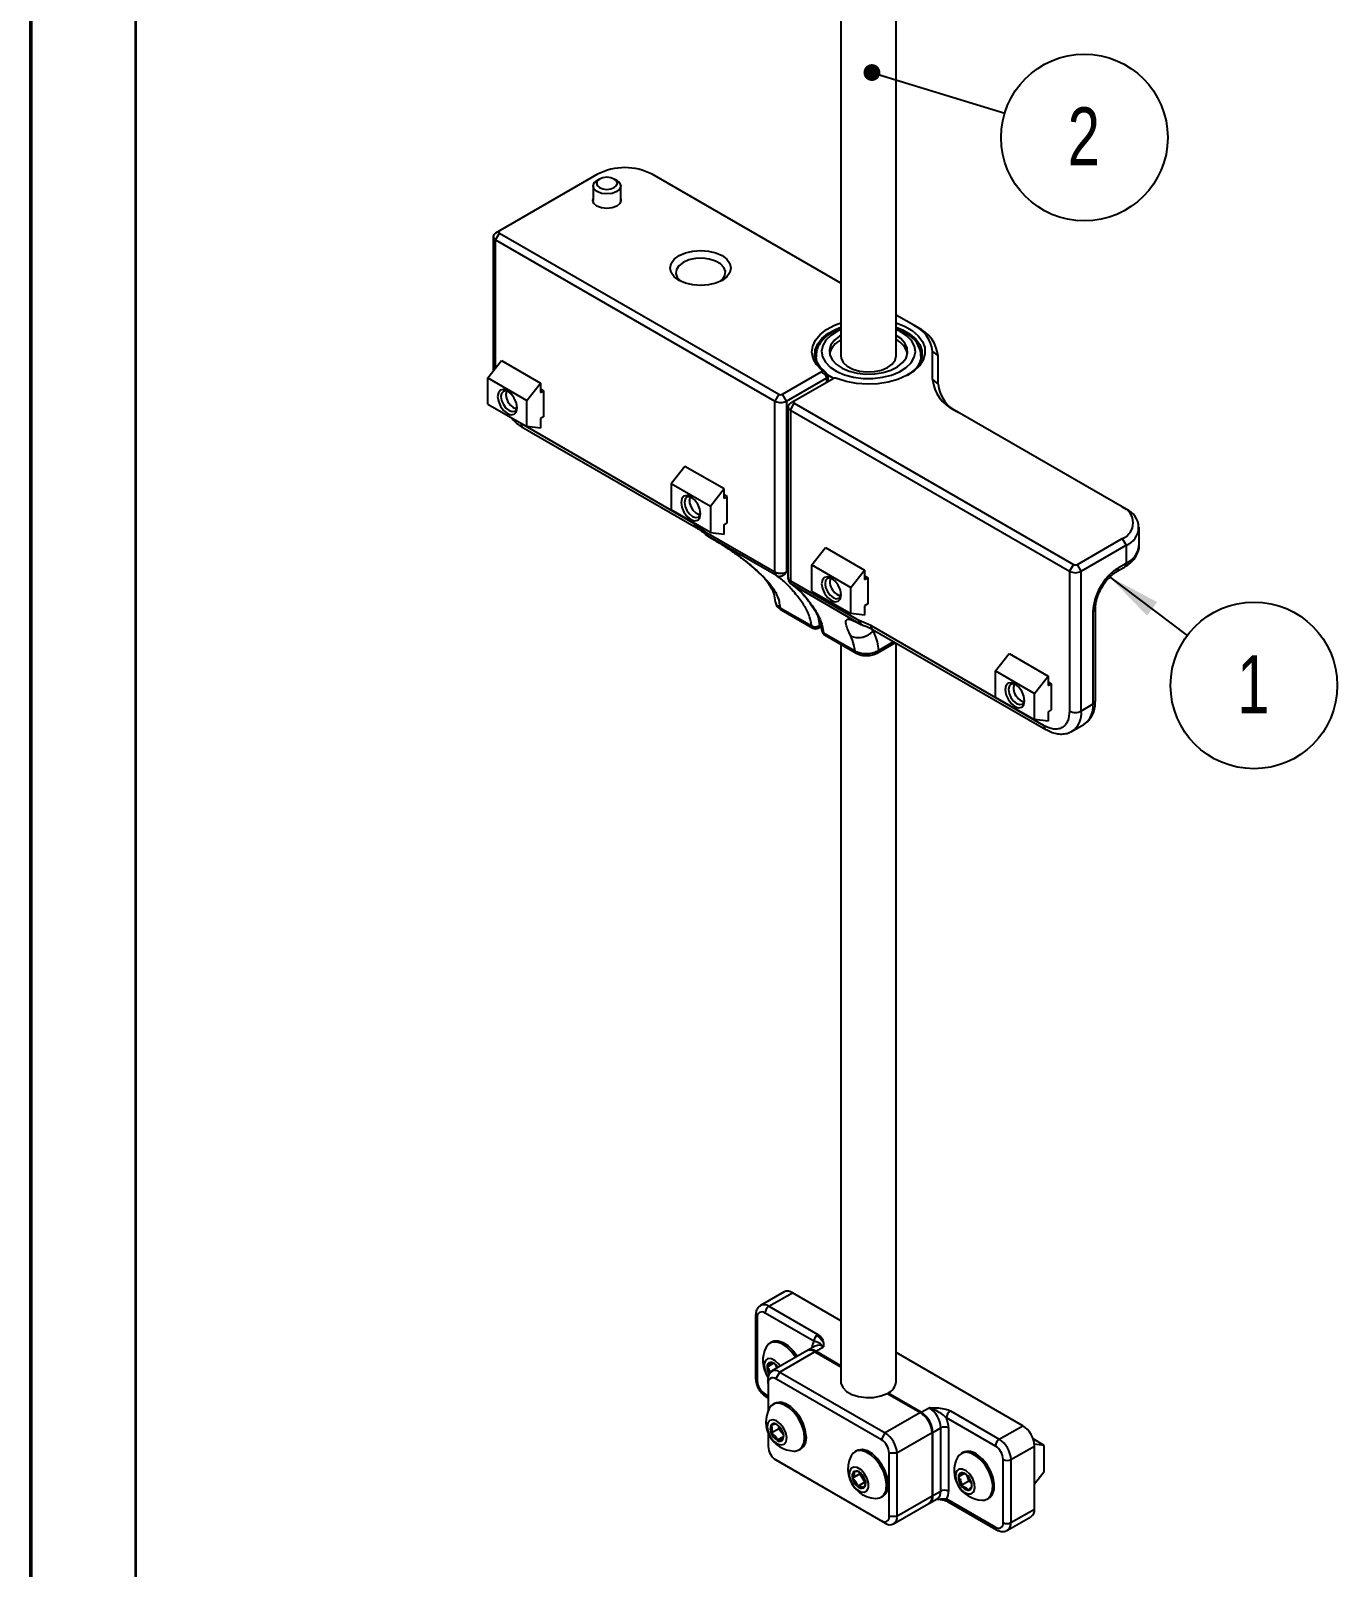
# Model space of a CAD drawing. Header units: millimetres. Extents: x 0 to 279, y 0 to 216.
# Drawn here: x 0 to 78.9, y 74.2 to 166.9 of the extents above; entities that cross this region are included whole.
import ezdxf

# ---------------------------------------------------------------- set-up
doc = ezdxf.new("R2010")
doc.units = ezdxf.units.MM
doc.layers.add('PAGE_BORDER', color=7, linetype='Continuous')
doc.layers.add('TITLE_BLOCK_BORDER', color=7, linetype='Continuous')
doc.styles.add('SLDTEXTSTYLE0', font='TXT', dxfattribs={"width": 0.75})
doc.dimstyles.new('SLDDIMSTYLE0', dxfattribs={"dimtxt": 0.18, "dimasz": 1.016, "dimexe": 0, "dimexo": 0.0625, "dimgap": 0, "dimtad": 0, "dimtih": 1, "dimtoh": 1, "dimdec": 0, "dimrnd": 1e-09, "dimzin": 0, "dimdsep": 46, "dimtxsty": 'Standard', "dimblk1": 'DOT', "dimblk2": 'DOT', "dimsah": 1, "dimcen": 0.09, "dimadec": 0, "dimazin": 0, "dimtfac": 1.016, "dimtdec": 0, "dimtofl": 0, "dimtmove": 0, "dimatfit": 3, "dimldrblk": 'DOT', "dimfxl": 1, "dimfrac": 2, "dimtolj": 1, "dimtzin": 0, "dimarcsym": 0})

# ---------------------------------------------------------------- blocks, each defined once
blk = doc.blocks.new('SW_NOTE_91')
at = {"layer": 'TITLE_BLOCK_BORDER', "color": 0}
blk.add_circle((4.81, -1.472), 5.031, dxfattribs=at)
at = {"layer": 'TITLE_BLOCK_BORDER', "color": 0, "insert": (4.775, 0.352), "char_height": 3.5, "attachment_point": 2, "style": 'SLDTEXTSTYLE0'}
blk.add_mtext('2', dxfattribs=at)
blk = doc.blocks.new('_DOT')
at = {"color": 0, "linetype": 'ByBlock', "lineweight": -2}
blk.add_line((-0.5, 0), (-1, 0), dxfattribs=at)
at = {"color": 0, "linetype": 'ByBlock', "const_width": 0.5}
blk.add_lwpolyline([(-0.25, 0, 1), (0.25, 0, 1)], format="xyb", close=True, dxfattribs=at)
blk = doc.blocks.new('SW_NOTE_92')
at = {"layer": 'TITLE_BLOCK_BORDER', "color": 0}
blk.add_circle((4.021, -3.022), 5.031, dxfattribs=at)
at = {"layer": 'TITLE_BLOCK_BORDER', "color": 0, "insert": (3.986, -1.199), "char_height": 3.5, "attachment_point": 2, "style": 'SLDTEXTSTYLE0'}
blk.add_mtext('1', dxfattribs=at)

msp = doc.modelspace()

# ---------------------------------------------------------------- linework, layer by layer
at = {"color": 7, "linetype": 'Continuous', "lineweight": 50}
msp.add_line((0, 0), (0, 215.9), dxfattribs=at)
at = {"color": 7, "linetype": 'Continuous', "lineweight": 25}
for p, q in [((48.91, 184.55), (48.91, 147.295)), ((52.243, 147.295), (52.243, 183.042)), ((34.219, 158.262), (28.303, 154.846)), ((34.337, 157.976), (34.195, 157.894)), ((35.374, 157.894), (35.232, 157.976)), ((48.91, 151.686), (37.519, 158.262)), ((33.951, 157.554), (33.951, 156.67)), ((35.618, 156.67), (35.618, 157.554)), ((27.921, 154.506), (27.921, 146.386)), ((28.303, 154.846), (28.067, 154.71)), ((28.067, 154.302), (28.303, 154.71)), ((28.067, 154.302), (44.92, 144.573)), ((28.303, 154.71), (45.155, 144.982)), ((53.311, 149.145), (52.243, 149.761)), ((53.311, 149.145), (53.546, 149.009)), ((54.443, 145.874), (54.443, 147.567)), ((54.443, 147.567), (54.777, 147.295)), ((27.596, 145.974), (28.421, 147.021)), ((28.421, 147.021), (30.778, 145.661)), ((47.41, 147.295), (47.41, 147.284)), ((47.41, 147.278), (47.411, 147.241)), ((53.743, 147.278), (53.74, 147.363)), ((53.743, 147.284), (53.743, 147.295)), ((54.777, 145.602), (54.777, 147.295)), ((27.596, 145.974), (29.953, 144.613)), ((27.596, 144.395), (27.596, 145.974)), ((29.953, 144.613), (30.778, 145.661)), ((30.778, 145.661), (30.778, 145.089)), ((45.391, 144.982), (47.728, 146.33)), ((45.627, 144.573), (48.055, 145.975)), ((48.435, 145.922), (46.098, 144.573)), ((47.749, 146.46), (47.975, 146.308)), ((47.975, 146.308), (47.987, 146.3)), ((48.061, 145.978), (48.055, 145.975)), ((48.134, 145.749), (48.134, 146.048)), ((54.443, 145.874), (54.777, 145.602)), ((28.68, 145.012), (28.68, 144.967)), ((30.778, 145.307), (30.966, 145.198)), ((30.778, 145.089), (30.966, 145.198)), ((30.966, 145.198), (30.966, 143.619)), ((45.155, 144.982), (44.92, 144.573)), ((45.627, 144.573), (45.391, 144.982)), ((27.596, 144.395), (29.953, 143.034)), ((29.128, 144.191), (29.167, 144.168)), ((29.953, 143.034), (29.953, 144.613)), ((44.92, 134.261), (44.92, 144.573)), ((45.627, 144.573), (45.627, 134.261)), ((45.716, 144.233), (45.716, 133.918)), ((46.098, 144.573), (45.863, 144.437)), ((45.863, 144.029), (46.098, 144.437)), ((45.863, 144.029), (62.715, 134.3)), ((45.863, 144.029), (45.863, 133.716)), ((46.098, 144.437), (62.951, 134.708)), ((65.897, 138.178), (55.771, 144.024)), ((40.064, 137.17), (29.599, 143.211)), ((29.703, 142.982), (40.168, 136.941)), ((30.778, 142.939), (29.953, 143.034)), ((30.966, 143.619), (30.778, 143.511)), ((30.778, 143.511), (30.778, 142.939)), ((39.499, 140.626), (38.674, 139.578)), ((41.856, 139.266), (39.499, 140.626)), ((41.031, 138.218), (38.674, 139.578)), ((38.674, 139.578), (38.674, 138)), ((41.856, 139.266), (41.031, 138.218)), ((41.856, 138.694), (41.856, 139.266)), ((39.758, 138.617), (39.758, 138.571)), ((41.031, 138.218), (41.031, 136.639)), ((42.044, 138.803), (41.856, 138.912)), ((42.044, 138.803), (41.856, 138.694)), ((42.044, 137.224), (42.044, 138.803)), ((41.031, 136.639), (38.674, 138)), ((40.206, 137.796), (40.245, 137.773)), ((65.897, 138.178), (66.133, 138.042)), ((40.764, 136.66), (40.064, 137.17)), ((40.764, 136.66), (44.92, 134.261)), ((45.017, 134.035), (40.861, 136.434)), ((41.031, 136.639), (41.856, 136.544)), ((41.856, 137.115), (42.044, 137.224)), ((41.856, 136.544), (41.856, 137.115)), ((66.914, 135.865), (66.914, 136.953)), ((47.159, 134.68), (47.984, 135.728)), ((47.984, 135.728), (50.341, 134.367)), ((63.187, 134.708), (65.897, 136.273)), ((63.422, 134.3), (66.133, 135.865)), ((65.897, 136.273), (66.133, 135.865)), ((66.133, 135.865), (66.133, 134.776)), ((47.159, 134.68), (49.516, 133.319)), ((47.159, 133.101), (47.159, 134.68)), ((62.951, 134.708), (62.715, 134.3)), ((63.422, 134.3), (63.187, 134.708)), ((65.558, 134.275), (66.029, 134.547)), ((66.133, 134.776), (65.662, 134.504)), ((45.863, 133.716), (50.019, 131.317)), ((48.243, 133.718), (48.243, 133.673)), ((49.516, 133.319), (50.341, 134.367)), ((50.341, 134.367), (50.341, 133.796)), ((50.341, 134.013), (50.529, 133.904)), ((50.341, 133.796), (50.529, 133.904)), ((50.529, 133.904), (50.529, 132.326)), ((62.715, 134.3), (62.715, 125.863)), ((63.422, 125.863), (63.422, 134.3)), ((50.116, 131.092), (45.96, 133.491)), ((47.159, 133.101), (49.516, 131.741)), ((48.691, 132.897), (48.73, 132.875)), ((49.516, 131.741), (49.516, 133.319)), ((45.238, 132.099), (47.147, 130.998)), ((45.304, 131.976), (47.217, 130.871)), ((50.341, 131.645), (49.516, 131.741)), ((50.529, 132.326), (50.341, 132.217)), ((50.341, 132.217), (50.341, 131.645)), ((64.129, 131.85), (64.129, 126.271)), ((64.276, 126.475), (64.276, 132.055)), ((47.547, 130.871), (47.696, 130.957)), ((50.718, 131.019), (50.019, 131.317)), ((61.183, 124.978), (50.718, 131.019)), ((50.822, 130.79), (61.287, 124.749)), ((47.856, 130.588), (49.764, 129.487)), ((47.921, 130.465), (49.834, 129.361)), ((48.91, 129.894), (48.91, 85.374)), ((51.108, 129.362), (52.202, 129.994)), ((52.243, 85.374), (52.243, 129.97)), ((58.237, 128.285), (59.062, 129.333)), ((59.062, 129.333), (61.419, 127.972)), ((58.237, 128.285), (60.594, 126.924)), ((58.237, 126.706), (58.237, 128.285)), ((59.321, 127.323), (59.321, 127.278)), ((60.594, 126.924), (61.419, 127.972)), ((61.419, 127.972), (61.419, 127.4)), ((61.419, 127.618), (61.607, 127.509)), ((61.419, 127.4), (61.607, 127.509)), ((61.607, 127.509), (61.607, 125.931)), ((58.237, 126.706), (60.594, 125.345)), ((59.769, 126.502), (59.808, 126.479)), ((60.594, 125.345), (60.594, 126.924)), ((64.129, 126.271), (63.422, 125.863)), ((61.419, 125.25), (60.594, 125.345)), ((61.607, 125.931), (61.419, 125.822)), ((61.419, 125.822), (61.419, 125.25)), ((62.87, 124.642), (63.577, 125.05)), ((45.48, 90.798), (44.066, 89.982)), ((44.566, 89.932), (45.98, 90.749)), ((48.91, 89.057), (45.98, 90.749)), ((43.761, 89.388), (43.761, 85.577)), ((43.859, 89.252), (43.859, 85.441)), ((47.285, 87.818), (44.331, 89.524)), ((44.566, 89.932), (47.521, 88.226)), ((44.717, 87.765), (44.62, 87.709)), ((46.848, 87.233), (44.726, 86.009)), ((47.366, 87.532), (46.895, 87.26)), ((47.395, 87.211), (47.866, 87.483)), ((48.91, 86.336), (47.395, 87.211)), ((44.845, 86.489), (44.453, 86.262)), ((44.939, 86.437), (45.034, 86.186)), ((47.347, 87.184), (45.226, 85.959)), ((47.347, 87.184), (48.91, 86.282)), ((59.887, 82.721), (52.243, 87.133)), ((44.519, 85.279), (44.519, 85.551)), ((44.99, 85.551), (45.226, 85.959)), ((51.354, 81.877), (44.99, 85.551)), ((45.226, 85.959), (51.59, 82.285)), ((44.4, 84.472), (44.519, 84.403)), ((44.519, 85.279), (44.519, 83.626)), ((51.707, 84.667), (53.711, 83.51)), ((53.759, 83.537), (51.755, 84.694)), ((51.755, 84.694), (51.755, 84.639)), ((44.906, 84.064), (44.809, 84.008)), ((53.711, 83.51), (51.59, 82.285)), ((53.759, 83.537), (54.23, 83.809)), ((55.518, 83.61), (58.473, 81.904)), ((45.152, 82.716), (45.158, 82.529)), ((54.466, 82.312), (54.937, 82.584)), ((54.937, 78.774), (54.937, 82.584)), ((58.237, 81.496), (55.282, 83.202)), ((55.409, 82.584), (55.409, 78.774)), ((58.473, 81.904), (59.887, 82.721)), ((44.519, 82.279), (44.519, 81.468)), ((45.158, 82.529), (44.704, 82.267)), ((45.445, 82.058), (45.065, 81.839)), ((45.158, 82.529), (45.449, 82.183)), ((51.354, 81.877), (51.59, 82.285)), ((54.419, 82.285), (52.297, 81.06)), ((54.419, 82.285), (54.419, 78.475)), ((54.466, 78.502), (54.466, 82.312)), ((61.183, 81.536), (60.512, 81.924)), ((46.392, 81.266), (46.489, 81.322)), ((49.856, 81.207), (49.758, 81.151)), ((52.297, 81.06), (51.826, 81.06)), ((51.826, 77.25), (51.826, 81.06)), ((52.297, 81.06), (52.297, 77.25)), ((56.267, 81.098), (56.17, 81.042)), ((59.18, 80.679), (60.594, 81.496)), ((61.183, 81.536), (60.588, 81.605)), ((60.594, 77.685), (60.594, 81.496)), ((61.183, 79.958), (61.183, 81.536)), ((44.99, 80.652), (51.354, 76.978)), ((45.226, 80.515), (44.99, 80.652)), ((51.59, 76.842), (45.226, 80.515)), ((50.063, 79.808), (49.609, 79.546)), ((50.079, 79.878), (50.063, 79.808)), ((50.063, 79.808), (50.363, 79.315)), ((56.359, 79.84), (56.004, 79.635)), ((58.708, 76.869), (58.708, 80.679)), ((59.18, 80.679), (59.18, 76.869)), ((60.594, 79.209), (61.183, 79.958)), ((50.363, 79.315), (49.91, 79.053)), ((50.363, 79.315), (50.402, 79.307)), ((56.625, 79.37), (56.171, 79.108)), ((56.502, 79.759), (56.625, 79.37)), ((56.625, 79.37), (56.805, 79.245)), ((56.816, 79.07), (56.811, 79.136)), ((51.342, 78.408), (51.439, 78.464)), ((52.09, 76.792), (54.211, 78.017)), ((54.419, 78.475), (52.297, 77.25)), ((54.259, 78.044), (54.73, 78.316)), ((54.466, 78.502), (54.937, 78.774)), ((55.282, 78.302), (58.237, 76.597)), ((55.351, 78.15), (58.306, 76.444)), ((57.753, 78.299), (57.85, 78.355)), ((52.297, 77.25), (51.826, 77.25)), ((58.973, 76.411), (60.387, 77.227)), ((59.18, 76.869), (60.594, 77.685)), ((51.59, 76.842), (51.354, 76.978))]:
    msp.add_line(p, q, dxfattribs=at)
at = {"color": 8, "linetype": 'Continuous', "lineweight": 25}
for p, q in [((28.067, 146.572), (28.067, 154.302)), ((48.061, 145.706), (48.061, 145.978)), ((48.437, 145.947), (48.065, 146.182)), ((29.599, 143.211), (29.474, 143.31)), ((45.627, 134.261), (45.716, 134.189)), ((47.619, 131.025), (47.672, 131.056)), ((50.788, 130.778), (50.858, 130.691)), ((50.858, 130.691), (50.926, 130.73)), ((51.179, 129.516), (52.104, 130.05)), ((44.331, 84.625), (44.519, 84.516))]:
    msp.add_line(p, q, dxfattribs=at)
at = {"color": 7, "linetype": 'Continuous', "lineweight": 25, "flags": 128}
for points in [[(34.195, 157.214), (34.015, 157.37), (33.951, 157.554), (34.015, 157.738), (34.195, 157.894)], [(34.337, 157.459), (34.542, 157.38), (34.785, 157.352), (35.027, 157.38), (35.232, 157.459), (35.37, 157.578), (35.418, 157.718), (35.37, 157.858), (35.232, 157.976), (35.027, 158.055), (34.785, 158.083), (34.542, 158.055), (34.337, 157.976), (34.199, 157.858), (34.151, 157.718), (34.199, 157.578), (34.337, 157.459)], [(35.374, 157.894), (35.554, 157.738), (35.618, 157.554), (35.554, 157.37), (35.374, 157.214), (35.103, 157.11), (34.785, 157.073), (34.466, 157.11), (34.195, 157.214)], [(35.386, 156.336), (35.11, 156.23), (34.785, 156.193), (34.459, 156.23), (34.184, 156.336), (33.999, 156.496), (33.935, 156.683), (33.951, 156.78)], [(35.618, 156.78), (35.635, 156.683), (35.57, 156.496), (35.386, 156.336)], [(41.738, 151.853), (41.358, 151.685), (40.916, 151.579), (40.441, 151.543), (39.967, 151.579), (39.525, 151.685), (39.145, 151.853), (38.854, 152.072), (38.671, 152.327), (38.608, 152.601), (38.671, 152.875), (38.854, 153.131), (39.145, 153.35), (39.525, 153.518), (39.967, 153.624), (40.441, 153.66), (40.916, 153.624), (41.358, 153.518), (41.738, 153.35), (42.029, 153.131), (42.212, 152.875), (42.275, 152.601), (42.212, 152.327), (42.029, 152.072), (41.738, 151.853)], [(41.608, 151.785), (41.758, 151.914), (41.907, 152.145), (41.938, 152.391), (41.847, 152.632), (41.642, 152.848), (41.34, 153.022), (40.966, 153.141), (40.548, 153.193), (40.123, 153.175), (39.723, 153.089), (39.381, 152.941), (39.125, 152.744), (38.976, 152.513), (38.945, 152.267), (39.036, 152.027), (39.241, 151.81), (39.275, 151.785)], [(47.749, 146.46), (47.437, 146.789), (47.239, 147.146), (47.161, 147.518), (47.207, 147.893), (47.375, 148.255), (47.658, 148.592), (48.047, 148.893), (48.528, 149.145), (48.91, 149.289)], [(48.91, 148.537), (48.832, 148.49), (48.52, 148.243), (48.311, 147.962), (48.216, 147.661), (48.239, 147.355), (48.379, 147.06), (48.629, 146.79), (48.978, 146.56), (49.406, 146.379), (49.893, 146.259), (50.414, 146.204), (50.944, 146.217), (51.455, 146.298), (51.922, 146.443), (52.321, 146.644), (52.633, 146.891), (52.842, 147.172), (52.938, 147.473), (52.915, 147.779), (52.774, 148.074), (52.524, 148.343), (52.243, 148.537)], [(52.243, 149.289), (52.752, 149.088), (53.211, 148.823), (53.575, 148.512), (53.831, 148.167), (53.969, 147.801), (53.984, 147.426), (53.876, 147.056), (53.649, 146.704), (53.311, 146.384), (52.874, 146.107), (52.353, 145.882), (51.769, 145.718), (51.141, 145.622), (50.493, 145.595), (49.848, 145.64), (49.229, 145.754), (48.659, 145.934), (48.659, 145.934)], [(48.91, 147.295), (48.928, 147.155), (49.054, 146.903), (49.294, 146.68), (49.628, 146.503), (50.033, 146.385), (50.478, 146.334), (50.931, 146.355), (51.357, 146.445), (51.726, 146.598), (52.009, 146.802), (52.186, 147.044), (52.243, 147.295)], [(28.185, 144.844), (28.23, 144.558), (28.357, 144.263), (28.549, 144.005), (28.774, 143.824), (29, 143.745), (29.191, 143.782), (29.319, 143.929), (29.363, 144.164), (29.319, 144.45), (29.191, 144.745), (29, 145.002), (28.774, 145.184), (28.549, 145.263), (28.357, 145.226), (28.23, 145.079), (28.185, 144.844)], [(28.828, 145.151), (28.69, 145.19), (28.532, 145.16), (28.426, 145.038), (28.389, 144.844)], [(28.389, 144.844), (28.426, 144.607), (28.532, 144.364), (28.69, 144.151), (28.876, 144), (29.063, 143.935), (29.221, 143.966), (29.326, 144.088), (29.361, 144.227)], [(28.735, 145.183), (28.714, 145.145), (28.68, 144.967), (28.714, 144.749), (28.811, 144.525), (28.956, 144.329), (29.128, 144.191), (29.299, 144.131), (29.342, 144.13)], [(40.441, 137.769), (40.397, 138.055), (40.269, 138.349), (40.078, 138.607), (39.852, 138.789), (39.627, 138.868), (39.435, 138.83), (39.308, 138.683), (39.263, 138.449), (39.308, 138.163), (39.435, 137.868), (39.627, 137.61), (39.852, 137.428), (40.078, 137.35), (40.269, 137.387), (40.397, 137.534), (40.441, 137.769)], [(39.906, 138.756), (39.768, 138.795), (39.61, 138.764), (39.504, 138.643), (39.467, 138.449), (39.504, 138.212), (39.61, 137.969), (39.768, 137.756), (39.954, 137.605), (40.141, 137.54), (40.299, 137.571), (40.404, 137.693), (40.439, 137.832)], [(39.813, 138.788), (39.762, 138.637), (39.773, 138.429), (39.85, 138.203), (39.982, 137.994), (40.147, 137.834), (40.322, 137.746), (40.42, 137.735)], [(47.748, 133.55), (47.793, 133.264), (47.921, 132.97), (48.112, 132.712), (48.337, 132.53), (48.563, 132.451), (48.754, 132.489), (48.882, 132.636), (48.927, 132.87), (48.882, 133.156), (48.754, 133.451), (48.563, 133.709), (48.337, 133.891), (48.112, 133.969), (47.921, 133.932), (47.793, 133.785), (47.748, 133.55)], [(48.391, 133.857), (48.253, 133.897), (48.095, 133.866), (47.989, 133.744), (47.952, 133.55)], [(47.952, 133.55), (47.989, 133.314), (48.095, 133.07), (48.253, 132.857), (48.44, 132.707), (48.626, 132.642), (48.784, 132.673), (48.89, 132.794), (48.924, 132.933)], [(58.826, 127.155), (58.871, 126.869), (58.999, 126.575), (59.19, 126.317), (59.415, 126.135), (59.641, 126.056), (59.832, 126.093), (59.96, 126.24), (60.005, 126.475), (59.96, 126.761), (59.832, 127.056), (59.641, 127.314), (59.415, 127.496), (59.19, 127.574), (58.999, 127.537), (58.871, 127.39), (58.826, 127.155)], [(59.469, 127.462), (59.331, 127.501), (59.173, 127.471), (59.067, 127.349), (59.03, 127.155)], [(59.03, 127.155), (59.067, 126.919), (59.173, 126.675), (59.331, 126.462), (59.518, 126.311), (59.704, 126.247), (59.862, 126.277), (59.968, 126.399), (60.002, 126.538)], [(47.442, 88.19), (47.667, 88.008), (47.851, 87.762)], [(46.174, 86.844), (46.169, 86.853), (45.918, 87.199), (45.63, 87.48), (45.326, 87.677), (45.028, 87.774), (44.758, 87.765), (44.537, 87.65), (44.395, 87.467)], [(46.271, 86.901), (46.266, 86.91), (46.015, 87.255), (45.727, 87.536), (45.423, 87.733), (45.125, 87.83), (44.855, 87.821), (44.717, 87.765)], [(45.248, 86.31), (45.163, 86.43), (44.946, 86.644), (44.716, 86.763), (44.509, 86.769), (44.355, 86.66), (44.278, 86.455), (44.29, 86.183), (44.388, 85.886), (44.525, 85.654)], [(45.119, 86.235), (45.114, 86.244), (45.07, 86.304)], [(48.91, 85.374), (48.917, 85.288), (49.021, 85.028), (49.246, 84.795), (49.573, 84.606), (49.977, 84.476), (50.428, 84.416), (50.889, 84.429), (51.327, 84.515), (51.707, 84.667)], [(46.719, 82.041), (46.666, 82.419), (46.534, 82.812), (46.332, 83.193), (46.076, 83.532), (45.785, 83.805), (45.481, 83.991), (45.185, 84.077), (44.92, 84.056), (44.705, 83.93), (44.584, 83.766)], [(46.816, 82.097), (46.763, 82.475), (46.631, 82.868), (46.429, 83.249), (46.174, 83.588), (45.883, 83.861), (45.578, 84.047), (45.282, 84.133), (45.017, 84.112), (44.906, 84.064)], [(45.638, 82.005), (45.585, 82.294), (45.45, 82.587), (45.254, 82.839), (45.027, 83.012), (44.803, 83.079), (44.617, 83.031), (44.497, 82.874), (44.461, 82.632), (44.514, 82.343), (44.649, 82.05), (44.845, 81.798), (45.072, 81.626), (45.296, 81.558), (45.482, 81.607), (45.602, 81.764), (45.638, 82.005)], [(46.07, 81.192), (46.154, 81.193), (46.396, 81.268), (46.579, 81.444), (46.689, 81.708), (46.719, 82.041)], [(51.642, 78.865), (51.668, 79.201), (51.611, 79.58), (51.475, 79.973), (51.271, 80.353), (51.013, 80.689), (50.721, 80.959), (50.416, 81.14), (50.121, 81.221), (49.858, 81.195), (49.646, 81.064), (49.534, 80.908)], [(51.74, 78.921), (51.765, 79.257), (51.708, 79.636), (51.572, 80.03), (51.368, 80.409), (51.11, 80.746), (50.818, 81.015), (50.513, 81.197), (50.218, 81.277), (49.955, 81.251), (49.856, 81.207)], [(57.076, 80.891), (56.771, 81.054), (56.48, 81.116), (56.225, 81.07), (56.025, 80.92), (55.945, 80.799)], [(57.431, 78.226), (57.575, 78.235), (57.805, 78.334), (57.972, 78.532), (58.065, 78.814), (58.075, 79.16), (58.003, 79.544), (57.853, 79.937), (57.638, 80.31), (57.372, 80.636), (57.076, 80.891)], [(57.85, 78.355), (57.902, 78.39), (58.07, 78.588), (58.162, 78.87), (58.172, 79.216), (58.1, 79.6), (57.95, 79.993), (57.735, 80.367), (57.469, 80.692), (57.173, 80.947)], [(50.574, 78.98), (50.58, 79.242), (50.497, 79.538), (50.339, 79.821), (50.128, 80.051), (49.899, 80.19), (49.684, 80.218), (49.518, 80.131), (49.424, 79.943), (49.419, 79.68), (49.501, 79.385), (49.66, 79.101), (49.87, 78.872), (50.1, 78.733), (50.314, 78.704), (50.481, 78.791), (50.574, 78.98)], [(56.47, 79.995), (56.242, 80.102), (56.038, 80.095), (55.892, 79.975), (55.824, 79.76), (55.846, 79.484), (55.953, 79.187), (56.13, 78.915), (56.35, 78.71), (56.579, 78.603), (56.782, 78.61), (56.929, 78.73), (56.996, 78.945), (56.975, 79.221), (56.867, 79.518), (56.69, 79.79), (56.47, 79.995)], [(55.351, 78.15), (55.351, 78.15), (55.347, 78.152)]]:
    msp.add_lwpolyline(points, dxfattribs=at)
at = {"color": 8, "linetype": 'Continuous', "lineweight": 25, "flags": 128}
for points in [[(47.975, 146.308), (47.653, 146.617), (47.439, 146.956), (47.342, 147.312), (47.366, 147.673), (47.509, 148.024), (47.766, 148.353), (48.128, 148.647), (48.581, 148.896), (48.91, 149.026)], [(48.91, 148.89), (48.699, 148.792), (48.299, 148.54), (47.999, 148.245), (47.811, 147.921), (47.743, 147.581), (47.8, 147.241), (47.978, 146.915), (48.27, 146.617), (48.662, 146.361)], [(48.662, 146.361), (49.138, 146.158), (49.677, 146.016), (50.256, 145.942), (50.848, 145.939), (51.428, 146.007), (51.972, 146.143), (52.454, 146.342), (52.854, 146.594), (53.155, 146.888), (53.343, 147.213), (53.41, 147.552), (53.353, 147.893), (53.175, 148.219), (52.883, 148.517), (52.491, 148.773), (52.243, 148.89)], [(52.243, 149.026), (52.636, 148.866), (53.078, 148.611), (53.427, 148.312), (53.669, 147.979), (53.797, 147.626), (53.805, 147.265), (53.759, 147.072)], [(47.413, 147.208), (47.413, 147.215), (47.41, 147.262)]]:
    msp.add_lwpolyline(points, dxfattribs=at)
at = {"color": 7, "linetype": 'Continuous', "lineweight": 25}
for centre, radius, start, end in [((35.869, 155.077), 3.586, 62.60967, 117.39033), ((28.145, 154.506), 0.218, 110.78342, 249.21658), ((28.329, 154.778), 0.0728, 110.78342, 249.21658), ((52.508, 147.374), 1.945, 5.6948, 65.62534), ((52.675, 147.085), 2.112, 5.6948, 65.62534), ((49.506, 147.072), 1.333, 116.54587, 164.38834), ((51.722, 147.134), 1.245, 13.7996, 65.26619), ((52.056, 147.747), 1.832, 298.45014, 338.37455), ((47.833, 146.258), 0.15, 326.28356, 19.19135), ((47.833, 146.103), 0.25, 25.11821, 52.12603), ((56.712, 146.101), 2.28, 185.6948, 245.62534), ((45.273, 145.209), 0.256, 242.60967, 297.39033), ((56.879, 145.812), 2.112, 185.6948, 245.62534), ((46.124, 144.505), 0.0728, 110.78342, 249.21658), ((65.536, 137.226), 1.019, 290.78342, 69.21658), ((65.72, 136.953), 1.164, 290.78342, 69.21658), ((41.117, 136.864), 0.5, 228.6037, 239.58505), ((63.069, 134.936), 0.256, 242.60967, 297.39033), ((46.216, 133.92), 0.5, 180, 239.58322), ((49.01, 133.626), 0.759, 159.73671, 224.32154), ((63.069, 134.983), 0.769, 242.60967, 297.39033), ((48.945, 133.403), 0.568, 212.78024, 266.05796), ((50.372, 131.521), 0.5, 241.11359, 255.03492), ((60.088, 127.231), 0.759, 159.73671, 224.32154), ((60.023, 127.008), 0.568, 212.78024, 266.05796), ((63.069, 126.545), 0.769, 242.60967, 297.39033), ((45.688, 90.34), 0.503, 54.38242, 114.30712), ((44.146, 89.298), 0.291, 50.79671, 189.21404), ((44.842, 89.501), 0.512, 122.60548, 177.39452), ((47.797, 87.795), 0.512, 122.60548, 177.39452), ((45.959, 86.654), 1.762, 152.51929, 215.42473), ((47.055, 86.775), 0.503, 54.38242, 114.30712), ((47.107, 86.838), 0.471, 52.35511, 120.00067), ((44.7, 86.299), 0.25, 98.87832, 188.45389), ((45.306, 86.289), 0.853, 181.81583, 211.50867), ((44.62, 86.011), 0.537, 33.10235, 85.52245), ((44.883, 85.488), 1.025, 182.60548, 237.39452), ((44.95, 85.621), 0.437, 50.79671, 189.21404), ((44.806, 85.325), 0.291, 50.79671, 189.21404), ((51.423, 85.447), 0.824, 293.79534, 354.88452), ((46.147, 82.953), 1.762, 152.51929, 267.47533), ((52.883, 82.215), 1.537, 2.60548, 57.39452), ((52.93, 82.242), 1.537, 2.60548, 57.39452), ((53.402, 82.515), 1.537, 2.60548, 57.39452), ((55.794, 83.178), 0.512, 122.60548, 177.39452), ((45.197, 82.523), 0.556, 156.29662, 207.48509), ((44.886, 82.603), 0.245, 53.04116, 144.09054), ((44.587, 82.056), 0.867, 21.30641, 58.99221), ((55.173, 82.129), 0.512, 62.60967, 117.39033), ((53.673, 82.551), 1.736, 1.10815, 22.02116), ((59.059, 81.426), 1.537, 2.60548, 57.39452), ((45.512, 82.582), 0.867, 201.30641, 238.99221), ((45.212, 82.034), 0.245, 233.04116, 324.09054), ((44.901, 82.114), 0.556, 336.29662, 27.48509), ((46.049, 81.964), 0.779, 304.42299, 9.83896), ((50.802, 81.014), 1.025, 2.60548, 57.39452), ((50.762, 80.991), 1.537, 2.60548, 57.39452), ((58.749, 81.473), 0.512, 122.60548, 177.39452), ((57.645, 80.61), 1.537, 2.60548, 57.39452), ((45.543, 81.515), 1.025, 182.60548, 237.39452), ((51.097, 80.095), 1.762, 152.51929, 230.06689), ((57.508, 79.986), 1.762, 152.51929, 267.47533), ((56.606, 80.342), 0.828, 46.8592, 114.19845), ((57.685, 80.633), 1.025, 2.60548, 57.39452), ((49.964, 79.682), 0.38, 134.22174, 201.0135), ((49.836, 79.647), 0.336, 41.38808, 114.1046), ((49.469, 79.154), 0.947, 13.59283, 49.08661), ((56.237, 79.646), 0.233, 88.45609, 182.69644), ((56.131, 79.285), 0.604, 31.00686, 79.33277), ((58.944, 81.134), 0.512, 242.60967, 297.39033), ((50.529, 79.768), 0.947, 193.59283, 229.08661), ((50.162, 79.276), 0.336, 221.38808, 294.1046), ((50.034, 79.241), 0.38, 314.22174, 21.0135), ((51.045, 78.935), 0.601, 267.53739, 353.28301), ((51.104, 79.012), 0.642, 301.42141, 351.88075), ((56.836, 79.609), 0.832, 178.2086, 216.9754), ((56.689, 79.42), 0.604, 211.00686, 259.33277), ((56.583, 79.059), 0.233, 268.45609, 2.69644), ((55.985, 79.096), 0.832, 358.2086, 36.9754), ((51.097, 80.095), 1.762, 230.06689, 267.47533), ((53.943, 78.414), 0.48, 304.05635, 7.25583), ((53.985, 78.446), 0.483, 300.99121, 6.65506), ((55.173, 78.319), 0.512, 62.60967, 117.39033), ((54.591, 78.74), 0.818, 327.6508, 2.35148), ((51.538, 77.203), 0.291, 230.79671, 9.21404), ((51.866, 77.18), 0.437, 230.79671, 9.21404), ((60.104, 77.631), 0.493, 305.01333, 6.29885), ((58.421, 76.822), 0.291, 230.79671, 9.21404), ((58.944, 77.324), 0.512, 242.60967, 297.39033)]:
    msp.add_arc(centre, radius, start, end, dxfattribs=at)
at = {"color": 8, "linetype": 'Continuous', "lineweight": 25}
for centre, radius, start, end in [((48.097, 145.927), 0.284, 97.65937, 119.36796), ((29.844, 143.184), 0.246, 173.70115, 234.98667), ((40.309, 137.142), 0.246, 173.69082, 235.09965), ((65.579, 135.998), 1.341, 294.37466, 354.3052), ((65.417, 134.477), 0.246, 304.82949, 6.31565), ((65.895, 134.746), 0.24, 304.05635, 7.25583), ((64.031, 132.075), 0.245, 293.6062, 355.97894), ((50.963, 130.992), 0.246, 173.70115, 234.98667), ((62.823, 126.127), 1.315, 305.01333, 6.29885), ((64.026, 126.5), 0.251, 294.37466, 354.3052), ((62.087, 125.731), 1.342, 305.78955, 5.6124), ((61.434, 124.953), 0.252, 174.41128, 233.93952), ((44.275, 89.536), 0.492, 53.67239, 115.34027), ((43.921, 89.399), 0.16, 184.03915, 247.26269), ((47.95, 87.392), 0.79, 147.35579, 178.41963), ((47.573, 87.074), 0.503, 54.38242, 114.30712), ((43.928, 85.594), 0.168, 185.6948, 245.62534), ((44.489, 84.605), 0.16, 172.74417, 235.94365), ((54.447, 78.72), 0.493, 305.01333, 6.29885), ((55.451, 78.286), 0.17, 174.562, 232.23637), ((58.404, 76.58), 0.168, 174.38021, 234.29524), ((58.678, 76.82), 0.504, 306.0444, 5.59013)]:
    msp.add_arc(centre, radius, start, end, dxfattribs=at)
at = {"color": 7, "linetype": 'Continuous', "lineweight": 25}
msp.add_ellipse((50.702, 146.942), major_axis=(-2.416, 4.184), ratio=0.577335, start_param=1.423883, end_param=1.470063, dxfattribs=at)
for points, knots in [([(48.91, 148.966), (48.818, 148.933), (48.559, 148.839), (48.197, 148.621), (47.839, 148.324), (47.581, 147.979), (47.426, 147.616), (47.419, 147.369), (47.415, 147.255)], [0, 0, 0, 0, 0.101375, 0.287567, 0.474983, 0.661418, 0.842789, 1, 1, 1, 1]), ([(53.734, 147.313), (53.737, 147.338), (53.751, 147.485), (53.672, 147.752), (53.501, 148.093), (53.23, 148.404), (52.87, 148.677), (52.534, 148.868), (52.305, 148.946), (52.243, 148.967)], [0, 0, 0, 0, 0.035534, 0.208578, 0.38144, 0.559073, 0.743036, 0.931135, 1, 1, 1, 1]), ([(47.987, 146.3), (47.933, 146.344), (47.775, 146.474), (47.583, 146.706), (47.441, 146.98), (47.423, 147.16), (47.414, 147.247)], [0, 0, 0, 0, 0.149986, 0.437849, 0.727754, 1, 1, 1, 1]), ([(53.731, 147.307), (53.736, 147.255), (53.747, 147.149), (53.704, 147.042), (53.682, 146.987)], [0, 0, 0, 0, 0.493525, 1, 1, 1, 1]), ([(47.728, 146.33), (47.741, 146.339), (47.768, 146.357), (47.785, 146.39), (47.781, 146.423), (47.765, 146.446), (47.752, 146.457), (47.749, 146.46)], [0, 0, 0, 0, 0.246187, 0.494181, 0.713859, 0.928539, 1, 1, 1, 1]), ([(47.958, 146.175), (47.957, 146.175), (47.88, 146.226), (47.804, 146.279), (47.728, 146.33)], [0, 0, 0, 0, 0.009971, 1, 1, 1, 1]), ([(48.132, 146.059), (48.131, 146.06), (48.106, 146.11), (48.083, 146.16), (48.06, 146.209)], [0, 0, 0, 0, 0.023371, 1, 1, 1, 1]), ([(48.061, 145.978), (48.078, 145.988), (48.112, 146.008), (48.134, 146.033), (48.132, 146.044), (48.131, 146.048)], [0, 0, 0, 0, 0.401588, 0.802542, 1, 1, 1, 1]), ([(48.659, 145.934), (48.641, 145.94), (48.606, 145.952), (48.546, 145.956), (48.491, 145.947), (48.456, 145.934), (48.439, 145.925), (48.435, 145.922)], [0, 0, 0, 0, 0.246038, 0.493903, 0.713264, 0.928177, 1, 1, 1, 1]), ([(44.92, 144.573), (44.958, 144.555), (45.039, 144.515), (45.197, 144.487), (45.367, 144.488), (45.518, 144.519), (45.594, 144.557), (45.627, 144.573)], [0, 0, 0, 0, 0.189339, 0.404004, 0.618669, 0.833334, 1, 1, 1, 1]), ([(45.863, 144.437), (45.831, 144.415), (45.762, 144.368), (45.713, 144.277), (45.716, 144.179), (45.769, 144.092), (45.834, 144.048), (45.863, 144.029)], [0, 0, 0, 0, 0.189339, 0.404004, 0.618669, 0.833334, 1, 1, 1, 1]), ([(28.938, 143.62), (28.99, 143.562), (29.12, 143.418), (29.352, 143.218), (29.557, 143.062), (29.679, 142.999), (29.703, 142.987)], [0, 0, 0, 0, 0.2199524, 0.5552397, 0.9109554, 1, 1, 1, 1]), ([(40.168, 136.94), (40.277, 136.873), (40.483, 136.747), (40.688, 136.571), (40.785, 136.487)], [0, 0, 0, 0, 0.52792, 1, 1, 1, 1]), ([(40.764, 136.66), (40.765, 136.635), (40.767, 136.584), (40.787, 136.521), (40.818, 136.468), (40.847, 136.446), (40.861, 136.434)], [0, 0, 0, 0, 0.25, 0.5, 0.75, 1, 1, 1, 1]), ([(40.861, 136.434), (41.056, 136.319), (41.452, 136.084), (42.055, 135.702), (42.647, 135.296), (43.156, 134.913), (43.579, 134.566), (43.925, 134.26), (44.311, 133.891), (44.706, 133.473), (44.889, 133.161), (44.976, 133.014)], [0, 0, 0, 0, 0.117261, 0.238067, 0.359126, 0.481351, 0.566331, 0.650596, 0.735158, 0.874508, 1, 1, 1, 1]), ([(40.875, 136.429), (41.069, 136.313), (41.458, 136.082), (42.244, 135.583), (43.188, 134.906), (43.978, 134.207), (44.493, 133.668), (44.65, 133.402), (44.73, 133.268)], [0, 0, 0, 0, 0.121593, 0.243742, 0.489509, 0.741477, 0.869832, 1, 1, 1, 1]), ([(66.026, 134.55), (66.101, 134.595), (66.278, 134.699), (66.508, 134.904), (66.716, 135.161), (66.855, 135.457), (66.922, 135.7), (66.908, 135.837), (66.905, 135.864)], [0, 0, 0, 0, 0.14495, 0.340924, 0.540057, 0.741926, 0.94927, 1, 1, 1, 1]), ([(65.662, 134.504), (65.469, 134.369), (65.172, 134.162), (64.816, 133.735), (64.57, 133.365), (64.372, 132.968), (64.181, 132.445), (64.15, 132.085), (64.129, 131.85)], [0, 0, 0, 0, 0.239457, 0.368361, 0.5, 0.631639, 0.760543, 1, 1, 1, 1]), ([(44.92, 134.261), (44.976, 134.235), (45.093, 134.183), (45.308, 134.169), (45.496, 134.198), (45.584, 134.24), (45.627, 134.261)], [0, 0, 0, 0, 0.270261, 0.562429, 0.789736, 1, 1, 1, 1]), ([(45.017, 134.035), (45.065, 134.015), (45.137, 133.985), (45.251, 133.99), (45.339, 134.012), (45.427, 134.054), (45.532, 134.128), (45.59, 134.209), (45.627, 134.261)], [0, 0, 0, 0, 0.2361821, 0.3626508, 0.5000225, 0.6212116, 0.7605508, 1, 1, 1, 1]), ([(47.147, 130.998), (47.133, 131.091), (47.106, 131.288), (47.022, 131.566), (46.903, 131.857), (46.749, 132.144), (46.556, 132.442), (46.326, 132.75), (46.073, 133.061), (45.812, 133.358), (45.55, 133.621), (45.286, 133.852), (45.104, 133.977), (45.017, 134.035)], [0, 0, 0, 0, 0.063243, 0.132209, 0.207166, 0.295504, 0.381729, 0.485147, 0.601455, 0.703288, 0.806656, 0.90855, 1, 1, 1, 1]), ([(64.658, 133.314), (64.733, 133.434), (64.838, 133.603), (65.017, 133.821), (65.174, 133.987), (65.36, 134.145), (65.492, 134.242), (65.554, 134.272), (65.558, 134.274)], [0, 0, 0, 0, 0.289648, 0.406872, 0.597405, 0.789008, 0.987786, 1, 1, 1, 1]), ([(44.73, 133.268), (44.777, 133.16), (44.881, 132.926), (44.926, 132.617), (44.95, 132.451)], [0, 0, 0, 0, 0.460979, 1, 1, 1, 1]), ([(44.976, 133.014), (45.052, 132.84), (45.172, 132.565), (45.22, 132.225), (45.238, 132.099)], [0, 0, 0, 0, 0.627875, 1, 1, 1, 1]), ([(45.896, 133.539), (46.136, 133.353), (46.607, 132.986), (47.128, 132.272), (47.59, 131.583), (47.707, 130.971), (47.76, 130.696)], [0, 0, 0, 0, 0.2801444, 0.5506477, 0.7975477, 1, 1, 1, 1]), ([(45.96, 133.491), (46.045, 133.433), (46.225, 133.31), (46.471, 133.09), (46.705, 132.842), (46.934, 132.564), (47.152, 132.273), (47.35, 131.984), (47.516, 131.701), (47.665, 131.387), (47.794, 131.028), (47.836, 130.729), (47.856, 130.588)], [0, 0, 0, 0, 0.091457, 0.193361, 0.296738, 0.398581, 0.514902, 0.618328, 0.704561, 0.792909, 0.90306, 1, 1, 1, 1]), ([(64.28, 132.059), (64.279, 132.096), (64.277, 132.216), (64.312, 132.438), (64.379, 132.691), (64.467, 132.935), (64.561, 133.142), (64.634, 133.272), (64.658, 133.314)], [0, 0, 0, 0, 0.106817, 0.347373, 0.530255, 0.693907, 0.900535, 1, 1, 1, 1]), ([(44.955, 132.481), (44.954, 132.47), (44.944, 132.393), (45.03, 132.251), (45.169, 132.15), (45.238, 132.099)], [0, 0, 0, 0, 0.073796, 0.536721, 1, 1, 1, 1]), ([(44.972, 132.409), (44.975, 132.381), (44.986, 132.277), (45.1, 132.125), (45.257, 132), (45.352, 131.947), (45.381, 131.931)], [0, 0, 0, 0, 0.12506, 0.475575, 0.838398, 1, 1, 1, 1]), ([(47.147, 130.998), (47.18, 130.983), (47.23, 130.96), (47.315, 130.948), (47.383, 130.948), (47.451, 130.956), (47.535, 130.978), (47.586, 131.007), (47.619, 131.025)], [0, 0, 0, 0, 0.239457, 0.36836, 0.5, 0.631639, 0.760543, 1, 1, 1, 1]), ([(47.218, 130.871), (47.23, 130.865), (47.253, 130.853), (47.308, 130.837), (47.385, 130.83), (47.461, 130.839), (47.516, 130.855), (47.539, 130.867), (47.55, 130.873)], [0, 0, 0, 0, 0.123324, 0.249209, 0.505251, 0.758949, 0.881619, 1, 1, 1, 1]), ([(49.502, 130.401), (49.44, 130.534), (49.309, 130.816), (49.182, 131.17), (49.221, 131.418), (49.5, 131.421), (49.912, 131.201), (50.116, 131.092)], [0, 0, 0, 0, 0.12566, 0.265351, 0.519235, 0.762306, 1, 1, 1, 1]), ([(50.116, 131.092), (50.102, 131.103), (50.072, 131.126), (50.042, 131.178), (50.022, 131.242), (50.02, 131.292), (50.019, 131.317)], [0, 0, 0, 0, 0.25, 0.5, 0.75, 1, 1, 1, 1]), ([(50.244, 131.033), (50.322, 131.01), (50.501, 130.957), (50.701, 130.869), (50.818, 130.792), (50.822, 130.789)], [0, 0, 0, 0, 0.427001, 0.982983, 1, 1, 1, 1]), ([(47.766, 130.687), (47.768, 130.672), (47.776, 130.629), (47.811, 130.566), (47.861, 130.505), (47.901, 130.479), (47.918, 130.468)], [0, 0, 0, 0, 0.1649924, 0.4746585, 0.7678857, 1, 1, 1, 1]), ([(49.502, 130.401), (49.599, 130.359), (49.75, 130.294), (49.995, 130.286), (50.192, 130.311), (50.387, 130.37), (50.627, 130.482), (50.767, 130.609), (50.858, 130.691)], [0, 0, 0, 0, 0.239457, 0.368361, 0.5, 0.631639, 0.760543, 1, 1, 1, 1]), ([(49.764, 129.487), (49.746, 129.613), (49.698, 129.952), (49.577, 130.228), (49.502, 130.401)], [0, 0, 0, 0, 0.372125, 1, 1, 1, 1]), ([(50.858, 130.691), (50.947, 130.485), (51.1, 130.133), (51.156, 129.697), (51.179, 129.516)], [0, 0, 0, 0, 0.585504, 1, 1, 1, 1]), ([(49.764, 129.487), (49.764, 129.487), (49.789, 129.472), (49.843, 129.444), (49.947, 129.402), (50.079, 129.363), (50.24, 129.335), (50.409, 129.324), (50.578, 129.33), (50.746, 129.353), (50.904, 129.392), (51.052, 129.446), (51.138, 129.491), (51.179, 129.516), (51.179, 129.516)], [0, 0, 0, 0, 0.000013, 0.068541, 0.137884, 0.243819, 0.352846, 0.459125, 0.568516, 0.674847, 0.784282, 0.890587, 0.999987, 1, 1, 1, 1]), ([(49.836, 129.362), (49.898, 129.331), (50.026, 129.265), (50.283, 129.208), (50.587, 129.198), (50.866, 129.251), (51.041, 129.323), (51.1, 129.358), (51.107, 129.362)], [0, 0, 0, 0, 0.165815, 0.346095, 0.580686, 0.819533, 0.977299, 1, 1, 1, 1]), ([(63.572, 125.057), (63.649, 125.105), (63.826, 125.212), (64.031, 125.474), (64.185, 125.801), (64.266, 126.141), (64.269, 126.376), (64.271, 126.477)], [0, 0, 0, 0, 0.170035, 0.386162, 0.608524, 0.832374, 1, 1, 1, 1]), ([(62.715, 125.863), (62.695, 125.652), (62.663, 125.328), (62.472, 125.026), (62.275, 124.857), (62.029, 124.77), (61.672, 124.755), (61.376, 124.89), (61.183, 124.978)], [0, 0, 0, 0, 0.239457, 0.368361, 0.5, 0.631639, 0.760543, 1, 1, 1, 1]), ([(61.287, 124.754), (61.363, 124.711), (61.542, 124.61), (61.835, 124.513), (62.161, 124.461), (62.487, 124.489), (62.732, 124.553), (62.844, 124.634), (62.867, 124.65)], [0, 0, 0, 0, 0.144657, 0.340373, 0.539246, 0.740853, 0.947931, 1, 1, 1, 1]), ([(44.069, 89.972), (44.014, 89.937), (43.894, 89.859), (43.784, 89.647), (43.769, 89.478), (43.761, 89.388)], [0, 0, 0, 0, 0.283066, 0.61628, 1, 1, 1, 1]), ([(47.521, 88.226), (47.592, 88.175), (47.76, 88.053), (47.864, 87.789), (47.866, 87.592), (47.866, 87.484), (47.866, 87.483)], [0, 0, 0, 0, 0.247749, 0.586729, 0.997819, 1, 1, 1, 1]), ([(47.866, 87.483), (47.865, 87.484), (47.85, 87.502), (47.76, 87.6), (47.611, 87.712), (47.464, 87.778), (47.334, 87.807), (47.285, 87.818)], [0, 0, 0, 0, 0.0029641, 0.0850509, 0.4797289, 0.8057255, 1, 1, 1, 1]), ([(44.662, 86.546), (44.661, 86.536), (44.658, 86.509), (44.619, 86.438), (44.534, 86.343), (44.472, 86.281), (44.453, 86.262)], [0, 0, 0, 0, 0.180942, 0.506293, 0.843975, 1, 1, 1, 1]), ([(44.453, 86.262), (44.507, 86.201), (44.595, 86.102), (44.625, 85.96), (44.637, 85.906)], [0, 0, 0, 0, 0.614584, 1, 1, 1, 1]), ([(44.911, 86.457), (44.876, 86.477), (44.802, 86.516), (44.709, 86.536), (44.662, 86.546)], [0, 0, 0, 0, 0.491544, 1, 1, 1, 1]), ([(43.761, 85.577), (43.764, 85.521), (43.772, 85.366), (43.853, 85.103), (44.014, 84.816), (44.205, 84.6), (44.345, 84.508), (44.4, 84.472)], [0, 0, 0, 0, 0.134179, 0.3688, 0.604259, 0.843978, 1, 1, 1, 1]), ([(54.23, 83.809), (54.231, 83.809), (54.419, 83.809), (54.761, 83.808), (55.217, 83.748), (55.429, 83.651), (55.518, 83.61)], [0, 0, 0, 0, 0.002181, 0.413271, 0.752251, 1, 1, 1, 1]), ([(55.282, 83.202), (55.223, 83.253), (55.065, 83.39), (54.74, 83.597), (54.443, 83.742), (54.263, 83.8), (54.231, 83.809), (54.23, 83.809)], [0, 0, 0, 0, 0.194275, 0.520271, 0.914949, 0.997036, 1, 1, 1, 1]), ([(45.034, 82.799), (45.008, 82.806), (44.965, 82.817), (44.824, 82.788), (44.73, 82.759), (44.688, 82.747)], [0, 0, 0, 0, 0.439117, 0.751367, 1, 1, 1, 1]), ([(44.688, 82.747), (44.7, 82.726), (44.733, 82.667), (44.761, 82.539), (44.74, 82.387), (44.713, 82.296), (44.704, 82.267)], [0, 0, 0, 0, 0.180942, 0.506293, 0.843975, 1, 1, 1, 1]), ([(44.704, 82.267), (44.78, 82.219), (44.91, 82.138), (45.02, 81.975), (45.051, 81.881), (45.065, 81.839)], [0, 0, 0, 0, 0.439117, 0.751367, 1, 1, 1, 1]), ([(45.065, 81.839), (45.139, 81.86), (45.265, 81.897), (45.369, 81.905), (45.398, 81.895), (45.411, 81.891)], [0, 0, 0, 0, 0.4391165, 0.7513669, 1, 1, 1, 1]), ([(45.411, 81.891), (45.42, 81.92), (45.446, 82.007), (45.452, 82.09), (45.456, 82.145)], [0, 0, 0, 0, 0.333747, 1, 1, 1, 1]), ([(49.699, 79.954), (49.705, 79.937), (49.721, 79.89), (49.718, 79.783), (49.667, 79.652), (49.623, 79.571), (49.609, 79.546)], [0, 0, 0, 0, 0.180942, 0.506293, 0.843975, 1, 1, 1, 1]), ([(50.027, 79.905), (50.011, 79.917), (49.971, 79.947), (49.845, 79.959), (49.744, 79.956), (49.699, 79.954)], [0, 0, 0, 0, 0.270783, 0.676747, 1, 1, 1, 1]), ([(56.243, 79.879), (56.233, 79.858), (56.216, 79.822), (56.113, 79.725), (56.037, 79.663), (56.004, 79.635)], [0, 0, 0, 0, 0.439117, 0.751367, 1, 1, 1, 1]), ([(56.458, 79.79), (56.422, 79.811), (56.356, 79.848), (56.278, 79.87), (56.243, 79.879)], [0, 0, 0, 0, 0.5627514, 1, 1, 1, 1]), ([(49.609, 79.546), (49.677, 79.489), (49.792, 79.393), (49.88, 79.206), (49.9, 79.1), (49.91, 79.053)], [0, 0, 0, 0, 0.439117, 0.751367, 1, 1, 1, 1]), ([(49.91, 79.053), (49.99, 79.055), (50.126, 79.058), (50.247, 79.017), (50.283, 78.984), (50.299, 78.968)], [0, 0, 0, 0, 0.439117, 0.751367, 1, 1, 1, 1]), ([(50.299, 78.968), (50.313, 78.994), (50.356, 79.074), (50.404, 79.188), (50.402, 79.252), (50.402, 79.275)], [0, 0, 0, 0, 0.225959, 0.714996, 1, 1, 1, 1]), ([(56.004, 79.635), (56.052, 79.574), (56.135, 79.469), (56.176, 79.27), (56.172, 79.158), (56.171, 79.108)], [0, 0, 0, 0, 0.439117, 0.751367, 1, 1, 1, 1]), ([(56.171, 79.108), (56.205, 79.099), (56.3, 79.071), (56.443, 79.001), (56.533, 78.906), (56.567, 78.845), (56.577, 78.826)], [0, 0, 0, 0, 0.180942, 0.506293, 0.843975, 1, 1, 1, 1]), ([(56.577, 78.826), (56.636, 78.875), (56.736, 78.958), (56.802, 79.035), (56.812, 79.059), (56.816, 79.07)], [0, 0, 0, 0, 0.439117, 0.751367, 1, 1, 1, 1]), ([(54.69, 78.293), (54.766, 78.289), (54.933, 78.279), (55.151, 78.235), (55.301, 78.181), (55.341, 78.154), (55.349, 78.149)], [0, 0, 0, 0, 0.302475, 0.664575, 0.93278, 1, 1, 1, 1]), ([(58.306, 76.444), (58.357, 76.418), (58.484, 76.353), (58.696, 76.325), (58.883, 76.348), (58.956, 76.409), (58.97, 76.42)], [0, 0, 0, 0, 0.239829, 0.590426, 0.922726, 1, 1, 1, 1])]:
    msp.add_open_spline(points, degree=3, knots=knots, dxfattribs=at)
at = {"color": 8, "linetype": 'Continuous', "lineweight": 25}
for points, knots in [([(40.791, 136.495), (40.776, 136.509), (40.742, 136.542), (40.756, 136.617), (40.764, 136.66)], [0, 0, 0, 0, 0.427004, 1, 1, 1, 1]), ([(45.725, 133.92), (45.722, 133.91), (45.709, 133.867), (45.758, 133.792), (45.829, 133.741), (45.863, 133.716)], [0, 0, 0, 0, 0.12517, 0.579623, 1, 1, 1, 1]), ([(44.734, 133.27), (44.743, 133.25), (44.79, 133.144), (44.892, 133.072), (44.976, 133.014)], [0, 0, 0, 0, 0.181431, 1, 1, 1, 1]), ([(45.238, 132.099), (45.244, 132.069), (45.254, 132.014), (45.291, 131.988), (45.308, 131.977)], [0, 0, 0, 0, 0.538167, 1, 1, 1, 1]), ([(47.147, 130.998), (47.151, 130.975), (47.161, 130.925), (47.189, 130.881), (47.215, 130.875), (47.22, 130.874)], [0, 0, 0, 0, 0.4148495, 0.9009418, 1, 1, 1, 1]), ([(47.509, 131.589), (47.519, 131.559), (47.577, 131.39), (47.6, 131.19), (47.619, 131.025)], [0, 0, 0, 0, 0.1747, 1, 1, 1, 1]), ([(47.619, 131.025), (47.616, 130.998), (47.611, 130.94), (47.581, 130.892), (47.555, 130.877), (47.549, 130.874)], [0, 0, 0, 0, 0.398629, 0.865103, 1, 1, 1, 1]), ([(50.019, 131.317), (50.036, 131.262), (50.071, 131.153), (50.16, 131.06), (50.227, 131.05), (50.248, 131.047)], [0, 0, 0, 0, 0.406834, 0.813667, 1, 1, 1, 1]), ([(47.759, 130.719), (47.761, 130.71), (47.763, 130.685), (47.789, 130.638), (47.829, 130.608), (47.856, 130.588)], [0, 0, 0, 0, 0.196798, 0.47787, 1, 1, 1, 1]), ([(47.924, 130.466), (47.921, 130.467), (47.896, 130.473), (47.87, 130.516), (47.86, 130.565), (47.856, 130.588)], [0, 0, 0, 0, 0.0705139, 0.5720078, 1, 1, 1, 1]), ([(49.836, 129.362), (49.818, 129.374), (49.78, 129.4), (49.77, 129.457), (49.764, 129.487)], [0, 0, 0, 0, 0.475436, 1, 1, 1, 1]), ([(51.107, 129.363), (51.108, 129.363), (51.135, 129.368), (51.167, 129.418), (51.175, 129.483), (51.179, 129.516)], [0, 0, 0, 0, 0.019235, 0.509617, 1, 1, 1, 1]), ([(54.706, 78.302), (54.725, 78.3), (54.864, 78.284), (55.064, 78.322), (55.223, 78.308), (55.282, 78.302)], [0, 0, 0, 0, 0.088405, 0.659601, 1, 1, 1, 1])]:
    msp.add_open_spline(points, degree=3, knots=knots, dxfattribs=at)
at = {"color": 7, "linetype": 'Continuous', "lineweight": 25}
for points in [[(44.92, 134.261), (44.921, 134.235), (44.923, 134.185), (44.943, 134.122), (44.974, 134.069), (45.003, 134.047), (45.017, 134.035)], [(45.96, 133.491), (45.946, 133.502), (45.916, 133.525), (45.886, 133.577), (45.866, 133.641), (45.864, 133.691), (45.863, 133.716)]]:
    msp.add_open_spline(points, degree=3, dxfattribs=at)
at = {"layer": 'PAGE_BORDER', "lineweight": 35}
msp.add_line((6.35, 6.35), (6.35, 209.55), dxfattribs=at)
at = {"layer": 'TITLE_BLOCK_BORDER'}
msp.add_line((69.826, 130.431), (65.059, 134.013), dxfattribs=at)
msp.add_solid([(65.059, 134.013), (67.393, 131.623), (68.004, 132.436)], dxfattribs=at)

# ---------------------------------------------------------------- block references
for name, p in [('SW_NOTE_91', (58.8, 161.951)), ('SW_NOTE_92', (69.826, 130.431))]:
    msp.add_blockref(name, p, dxfattribs=at)

# ---------------------------------------------------------------- leaders
msp.add_leader([(50.783, 164.404), (58.8, 161.951)], dimstyle='SLDDIMSTYLE0', dxfattribs=at)

doc.saveas('drawing.dxf')
